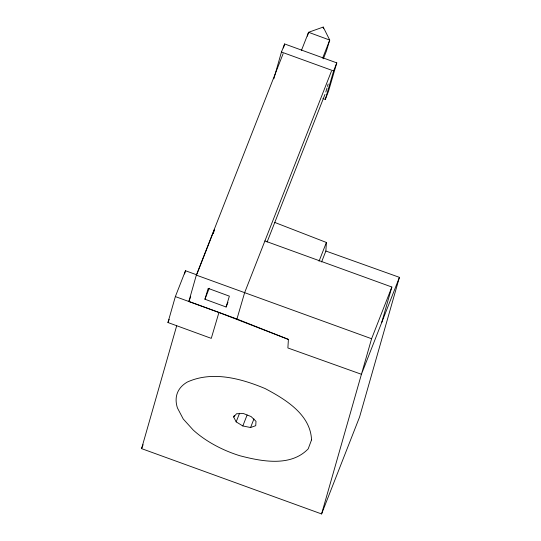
<?xml version="1.0" encoding="UTF-8"?>
<svg xmlns="http://www.w3.org/2000/svg" width="541" height="541" viewBox="0 0 541 541"><rect width="100%" height="100%" fill="white"/><g stroke="black" fill="none" stroke-linecap="round" stroke-linejoin="round"><path stroke-width="0.81" d="M283.132 53.654L196.336 275.132L188.856 301.452L236.938 319.021L288.4 339.41L287.886 347.971L361.429 374.284L321.584 513.95L141.58 448.624L176.691 325.77M321.584 261.972L325.871 251.031L326.392 242.469L274.882 222.486M175.358 296.59L218.943 312.461L211.281 338.362L167.953 322.524L175.358 296.59L185.489 270.737L196.586 274.781M184.562 273.983L185.489 270.737M273.834 78.83L281.455 52.031L284.62 43.956L336.786 62.878L328.468 91.355L325.297 99.429L322.936 98.57M283.464 48.014L284.62 43.956M325.871 251.031L399.42 277.344L359.576 417.01L321.584 513.95M213.296 233.678L214.452 229.641M264.901 240.948L391.853 287.028L371.593 338.734L361.429 374.284L399.42 277.344M381.689 322.585L391.853 287.028M236.938 319.021L244.64 292.654L331.437 71.169M325.817 92.031L326.98 88.034M327.447 86.438L328.15 84.038M325.297 99.429L333.621 70.952L336.786 62.878M204.931 299.227L208.197 288.373L229.37 296.157L226.104 307.011L204.931 299.227L209.239 288.231M307.389 36.166L308.559 32.291L323.234 27.064L329.726 40.075L326.46 50.928L323.376 58.793M323.18 27.07L323.45 28.734M167.953 322.524L169.184 319.386M196.917 274.172L214.378 229.614M188.856 301.452L190.703 296.738M141.58 448.624L143.108 444.716M301.465 50.381L308.559 32.291L329.726 40.075L322.639 58.164M226.104 307.011L227.95 302.297M267.098 242.05L324.965 94.398M233.678 417.003L236.566 413.737L243.423 413.52L251.085 416.556L256.001 421.338L255.737 425.679L250.571 427.518L242.821 425.963L236.174 421.879L233.678 417.003L234.294 415.434M236.174 421.879L239.548 413.277M242.821 425.963L247.109 415.021M250.571 427.518L253.939 418.917M319.034 261.235L326.392 242.469M281.455 52.031L333.621 70.952M196.336 275.132L371.593 338.734M218.943 312.461L288.4 339.41M311.528 439.907L308.214 448.834C290.679 467.133 261.77 461.439 239.934 455.765A70.411 35.632 21.4 0 1 193.211 430.021L183.25 419.018L177.455 407.988A72.372 36.626 21.4 0 1 187.267 382.074C212.268 370.639 241.063 378.484 265.158 388.58C285.235 399.244 310.568 414.433 311.528 439.907"/></g></svg>
